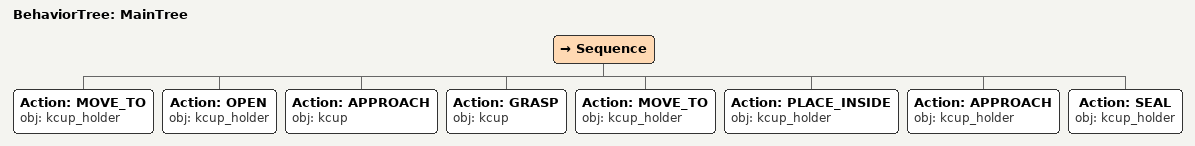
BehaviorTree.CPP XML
<root main_tree_to_execute="MainTree">
  <BehaviorTree ID="MainTree">
    <Sequence>
      <!-- Move to kcup_holder -->
      <Action ID="MOVE_TO" obj="kcup_holder" />
      <!-- Open kcup_holder -->
      <Action ID="OPEN" obj="kcup_holder" />
      <!-- Approach kcup -->
      <Action ID="APPROACH" obj="kcup" />
      <!-- Grasp kcup -->
      <Action ID="GRASP" obj="kcup" />
      <!-- Move to kcup_holder -->
      <Action ID="MOVE_TO" obj="kcup_holder" />
      <!-- Place inside kcup_holder -->
      <Action ID="PLACE_INSIDE" obj="kcup_holder" />
      <!-- Approach kcup_holder -->
      <Action ID="APPROACH" obj="kcup_holder" />
      <!-- Seal kcup_holder -->
      <Action ID="SEAL" obj="kcup_holder" />
    </Sequence>
  </BehaviorTree>
</root>
